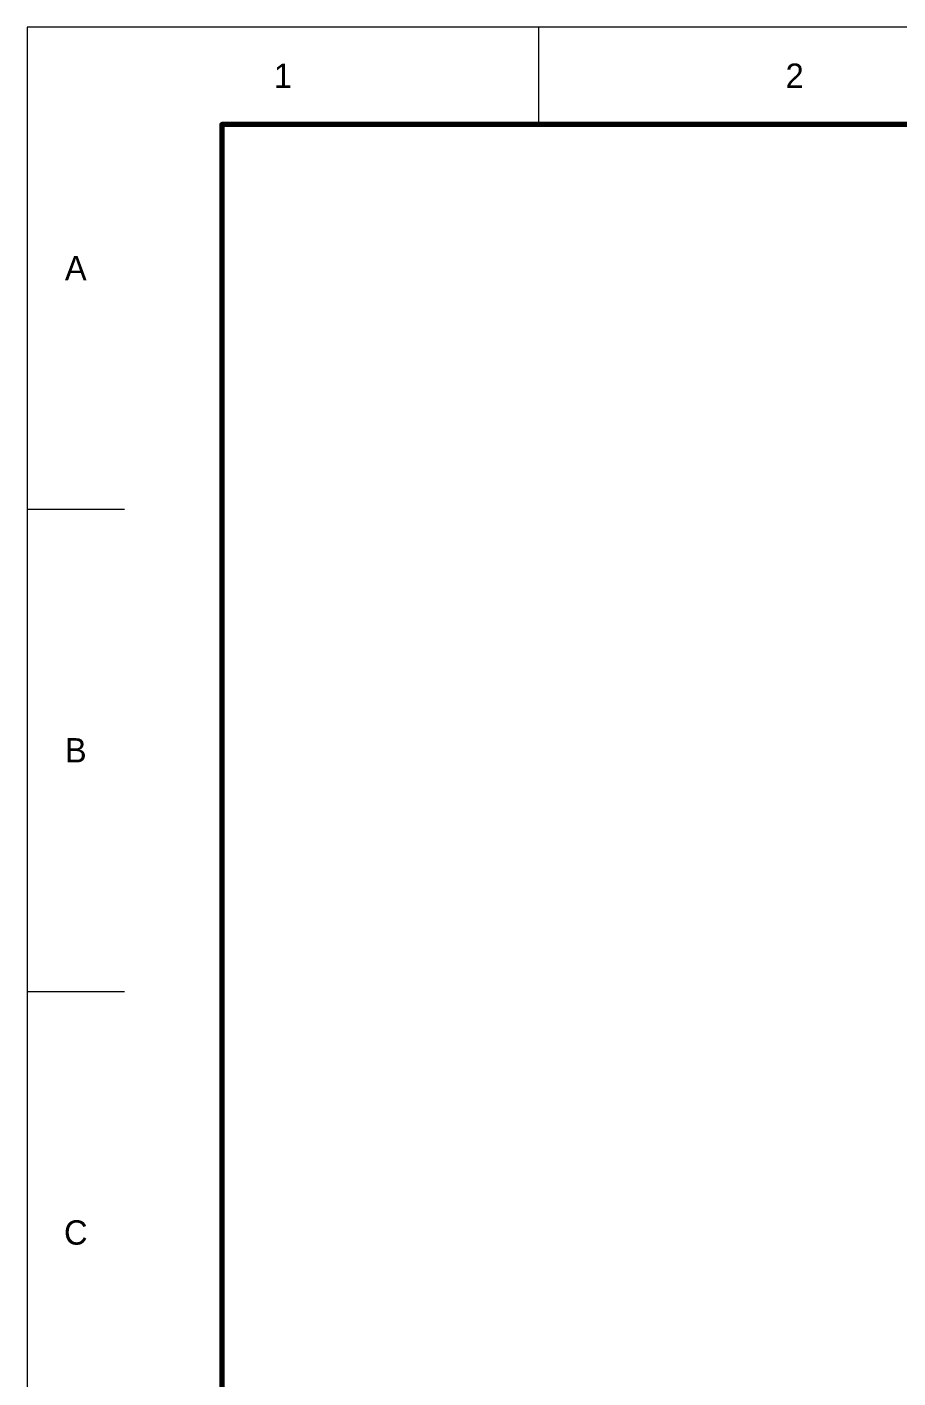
# Model space of a CAD drawing. Header units: millimetres. Extents: x 0 to 420, y 0 to 297.
# Drawn here: x 0 to 89.3, y 158.3 to 297 of the extents above; entities that cross this region are included whole.
import ezdxf
from ezdxf.enums import TextEntityAlignment as Align

# ---------------------------------------------------------------- set-up
doc = ezdxf.new("R2010")
doc.units = ezdxf.units.MM
for name, color, linetype, lineweight in [('FINA', 7, 'CONTINUOUS', 18), ('NORMA', 7, 'CONTINUOUS', 70), ('TEXTO', 7, 'CONTINUOUS', 25)]:
    doc.layers.add(name, color=color, linetype=linetype, lineweight=lineweight)

msp = doc.modelspace()

# ---------------------------------------------------------------- linework, layer by layer
at = {"layer": 'FINA'}
for p, q in [((52.5, 287), (52.5, 297)), ((0, 247.5), (10, 247.5)), ((0, 198), (10, 198))]:
    msp.add_line(p, q, dxfattribs=at)
msp.add_lwpolyline([(0, 0), (420, 0), (420, 297), (0, 297)], close=True, dxfattribs=at)
at = {"layer": 'NORMA'}
msp.add_lwpolyline([(20, 10), (410, 10), (410, 287), (20, 287)], close=True, dxfattribs=at)

# ---------------------------------------------------------------- texts
at = {"layer": 'TEXTO'}
for s, p in [('1', (26.25, 292)), ('2', (78.75, 292)), ('A', (5, 272.25)), ('B', (5, 222.75)), ('C', (5, 173.25))]:
    msp.add_text(s, height=2.5, dxfattribs=at).set_placement(p, align=Align.MIDDLE_CENTER)

doc.saveas('drawing.dxf')
